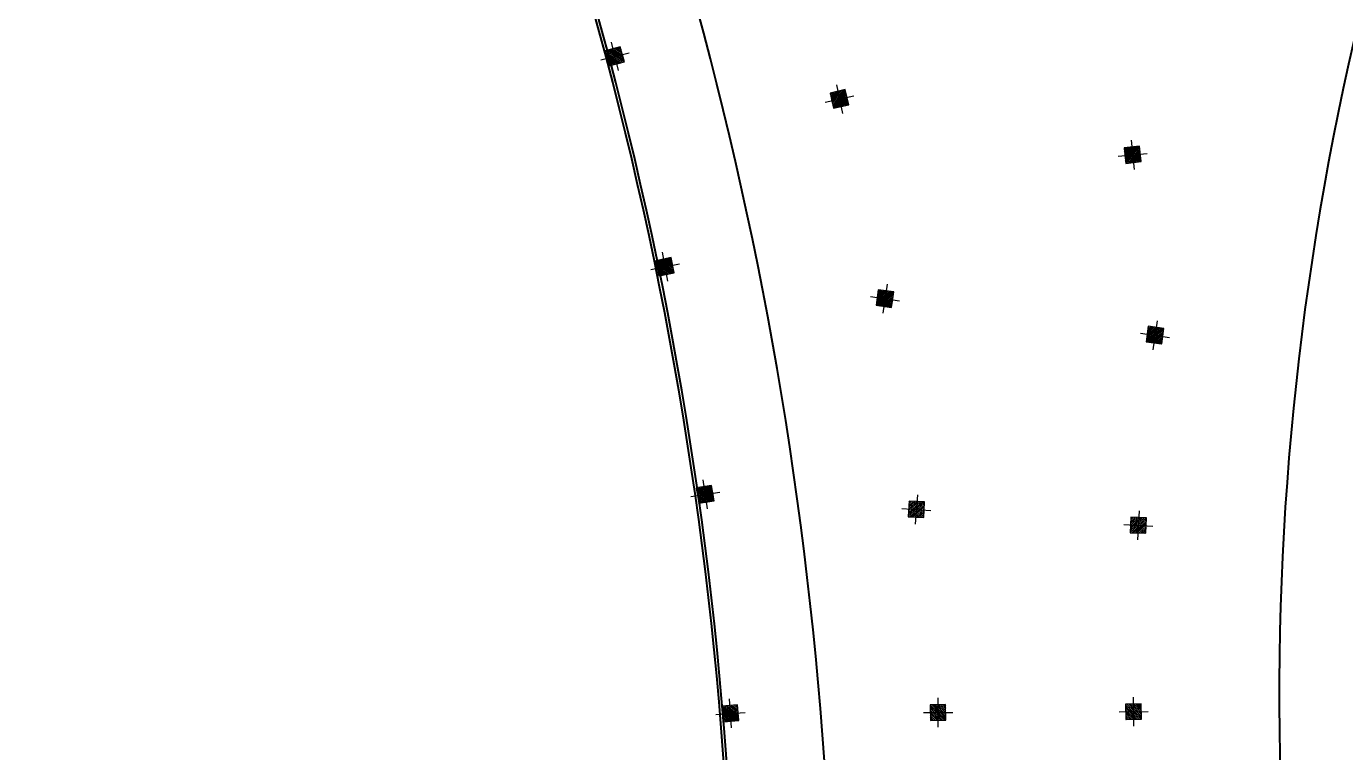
# Model space of a CAD drawing. Header units: millimetres. Extents: x -4 to 161, y -89 to 328.
# Drawn here: x 51.4 to 119, y 231.4 to 268.7 of the extents above; entities that cross this region are included whole.
import ezdxf

# ---------------------------------------------------------------- set-up
doc = ezdxf.new("R2010")
doc.units = ezdxf.units.MM
doc.layers.add('ESTRUCTURA', color=150, linetype='Continuous')
doc.layers.add('PARED', color=20, linetype='Continuous', lineweight=40)

# ---------------------------------------------------------------- blocks, each defined once
blk = doc.blocks.new('columna macroestructura')
at = {"layer": 'ESTRUCTURA'}
h = blk.add_hatch(dxfattribs=at)
h.set_pattern_fill('ANSI31', color=256, scale=0.52)
h.set_pattern_definition([(45, (0, 0), (-0.0459619408, 0.0459619408), [])])
h.paths.add_polyline_path([(1323.84, 258.769), (1324.64, 258.769), (1324.64, 259.569), (1323.84, 259.569)])
blk.add_lwpolyline([(1323.84, 258.769), (1324.64, 258.769), (1324.64, 259.569), (1323.84, 259.569)], close=True, dxfattribs=at)
blk = doc.blocks.new('columna2')
at = {"layer": 'ESTRUCTURA'}
for p, q in [((3857.871, 3573.126), (3857.871, 3571.626)), ((3857.121, 3572.376), (3858.621, 3572.376))]:
    blk.add_line(p, q, dxfattribs=at)
at = {"layer": 'ESTRUCTURA', "rotation": 0.9624720657598389}
blk.add_blockref('columna macroestructura', (2538.171, 3291.006), dxfattribs=at)

msp = doc.modelspace()

# ---------------------------------------------------------------- linework, layer by layer
at = {"layer": 'PARED'}
for points in [[(39.335, -3.204), (0.018, 0.002, -0.176206), (-1.966, 31.694), (7.257, 60.373, 0.103624), (60.276, 118.117, 0.10531), (86.145, 193.692, 0.111613), (77.576, 278.723), (85.655, 303.673, -0.173551), (105.38, 327.807), (140.463, 307.394, 0.073888), (124.717, 268.027, 0.140254), (128.137, 188.572), (95.156, 97.236, 0.214927), (39.335, -3.204, 2.062782)], [(51.614, 96.177, 0.029723), (64.698, 115.479, 0.105293), (91.257, 193.071, 0.109438), (82.994, 278.737), (90.531, 302.015, -0.154424), (105.532, 321.761), (133.494, 305.491, 0.065206), (119.707, 269.223, 0.137176), (122.692, 188.656), (90.833, 100.427, 0.041358), (73.047, 84.396)]]:
    msp.add_lwpolyline(points, format="xyb", dxfattribs=at)
msp.add_lwpolyline([(39.198, -3.042), (0.12, 0.144, -0.175697), (-1.823, 31.65), (7.384, 60.28, 0.103558), (60.405, 118.04, 0.10531), (86.294, 193.674, 0.111548), (77.734, 278.724), (85.797, 303.625, -0.173043), (105.381, 327.633), (140.257, 307.34, 0.073627), (124.571, 268.062, 0.140162), (127.978, 188.574), (95.03, 97.329, 0.214563)], format="xyb", close=True, dxfattribs=at)

# ---------------------------------------------------------------- block references
for p, rotation in [((4485.705, -2604.845), 104.0920659341627), ((-2925.17, -4040.36), 12.16820621462604), ((-3385.819, -3667.037), 5.555899718163754), ((4316.131, -2863.75), 100.8008411324513), ((-4254.75, -2698.544), 351.3724458016898), ((-4240.906, -2700.416), 351.3724458016898), ((4169.384, -3067.787), 98.15040338881724), ((-4006.466, -3043.496), 355.8995574925157), ((-3945.765, -3104.947), 356.751303635242), ((3915.415, -3370.98), 93.92338325072548), ((3686.711, -3609.3), 90.24174688943855), ((3694.549, -3611.297), 90.20917645758462)]:
    msp.add_blockref('columna2', p, dxfattribs=dict(rotation=rotation))

doc.saveas('drawing.dxf')
